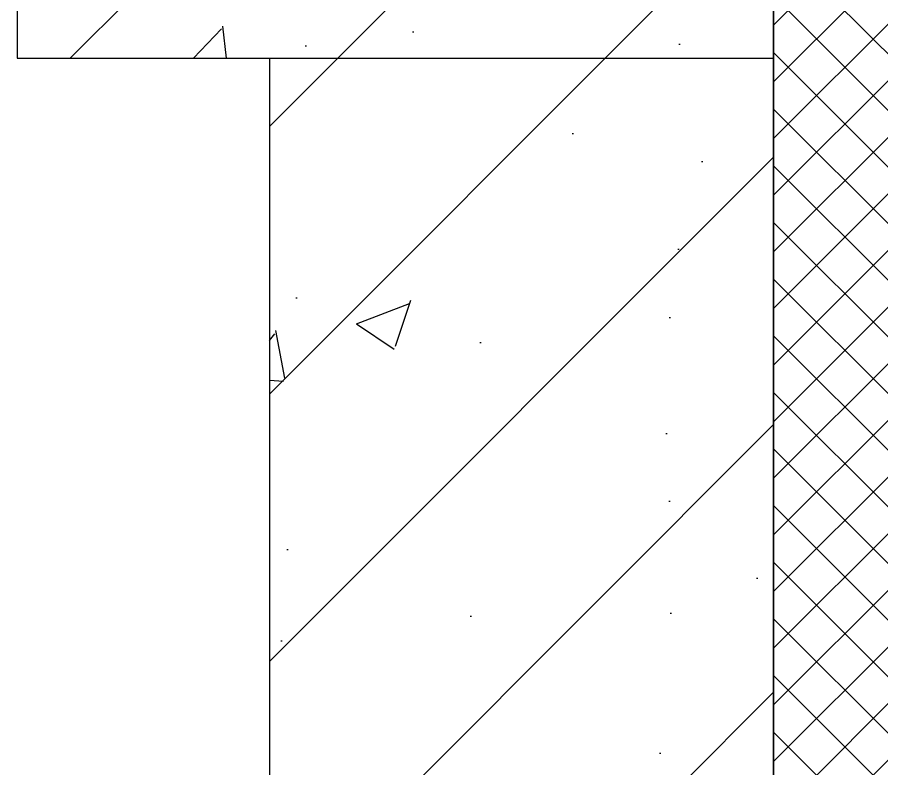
# Model space of a CAD drawing. Extents: x 220580 to 2027826, y -309201 to 71987.
# Drawn here: x 307399.2 to 307742.1, y -192678.8 to -192380.9 of the extents above; entities that cross this region are included whole.
import ezdxf

# ---------------------------------------------------------------- set-up
doc = ezdxf.new("R2010")
doc.units = 0
for name, color, linetype in [('!ZN1-填充-8', 8, 'Continuous'), ('20剖面图$0$PUB_HATCH', 8, 'Continuous'), ('A-LIN-V', 9, 'Continuous'), ('AS-WALL', 40, 'Continuous')]:
    doc.layers.add(name, color=color, linetype=linetype)

msp = doc.modelspace()

# ---------------------------------------------------------------- hatches: boundary and pattern name
at = {"layer": '!ZN1-填充-8'}
h = msp.add_hatch(dxfattribs=at)
h.set_pattern_fill('ANSI37', color=256, scale=10, angle=90, style=0)
h.set_pattern_definition([(135, (308120.325, -192075.148), (-11.22532, -11.22532), []), (225, (308120.325, -192075.148), (11.22532, -11.22532), [])])
h.paths.add_polyline_path([(307749.18, -188135.19), (307699.18, -188135.19), (307699.18, -192897.07), (307749.18, -192897.07)])
at = {"layer": '20剖面图$0$PUB_HATCH'}
h = msp.add_hatch(dxfattribs=at)
h.set_pattern_fill('钢筋混凝土', color=256, scale=30, style=0)
h.set_pattern_definition([(45, (1961712.24, -767294.53), (-53.0330086, 53.0330086), []), (50, (1961712.24, -767294.53), (215.178055, -18.82564), [22.5, -247.5]), (355, (1961712.24, -767294.53), (-41.6254, 225.65764), [18, -198]), (100.4514, (1961730.17, -767296.1), (173.552815, 206.831863), [19.122057, -210.342634]), (46.1842, (1961712.24, -767234.53), (320.172315, -49.655704), [33.75, -371.25]), (96.6356, (1961738.92, -767238.66), (280.39881, 292.23536), [28.683086, -315.5139]), (351.1842, (1961712.24, -767234.53), (280.398584, 292.23558), [27, -297]), (21, (1961742.24, -767249.53), (179.072116, -120.785667), [22.5, -247.5]), (326, (1961742.24, -767249.53), (72.9946, 217.545014), [18, -198]), (71.4514, (1961757.16, -767259.6), (252.066789, 96.75915), [19.122057, -210.342634]), (37.5, (1961712.24, -767294.53), (3.6479566, 99.868156), [0, -195.6, 0, -201, 0, -198.75]), (7.5, (1961712.24, -767294.53), (78.920861, 118.3235136), [0, -114.6, 0, -191.1, 0, -75.75]), (327.5, (1961645.34, -767294.53), (160.146731, -6.7664615), [0, -75, 0, -234, 0, -310.5]), (317.5, (1961615.34, -767294.53), (174.955851, 30.031495), [0, -97.5, 0, -155.4, 0, -220.5])])
h.paths.add_polyline_path([(307399.18, -192397.07), (307499.18, -192397.07), (307499.18, -192897.07), (307699.18, -192897.07), (307699.18, -192397.07), (307699.18, -191597.07), (306087.36, -191597.07), (306087.36, -191717.07), (307399.18, -191717.07)])

# ---------------------------------------------------------------- linework, layer by layer
for p, q in [((307399.18, -191597.07), (307399.18, -192397.07)), ((307699.18, -192397.07), (307699.18, -191597.07)), ((307399.18, -192397.07), (307699.18, -192397.07))]:
    msp.add_line(p, q)
at = {"layer": 'A-LIN-V'}
msp.add_line((307699.18, -188597.07), (307699.18, -195297.07), dxfattribs=at)
at = {"layer": 'AS-WALL'}
for p, q in [((307499.18, -192397.07), (307499.18, -192897.07)), ((307699.18, -192897.07), (307699.18, -192397.07))]:
    msp.add_line(p, q, dxfattribs=at)

doc.saveas('drawing.dxf')
